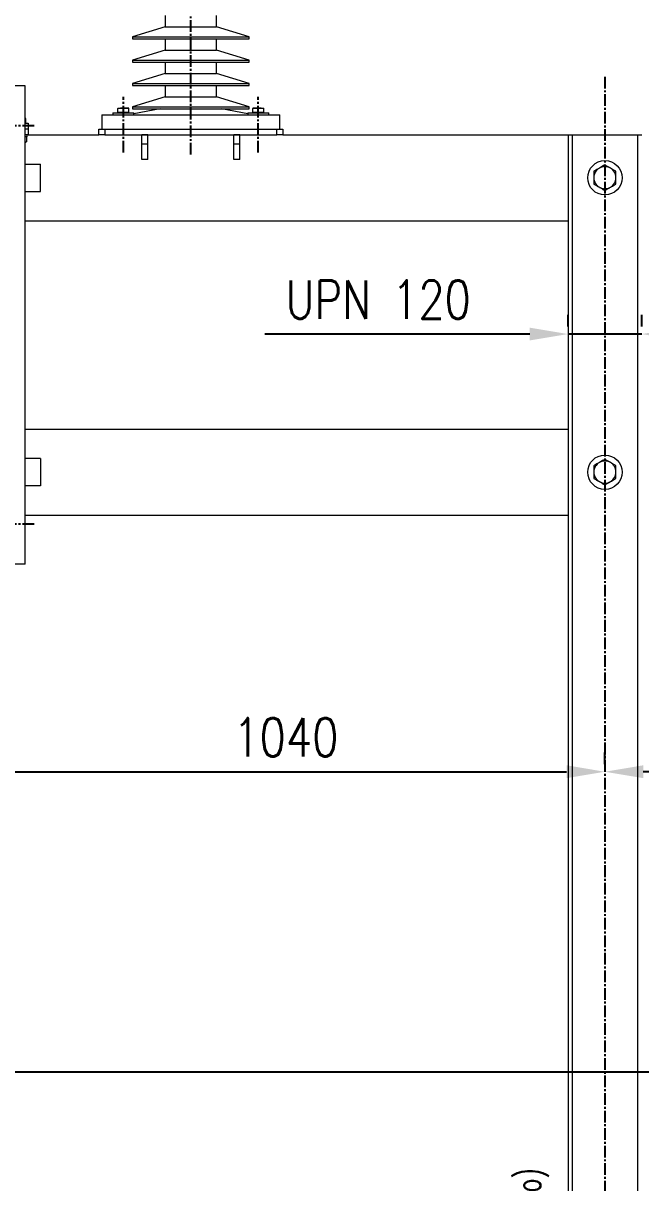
# Model space of a CAD drawing. Header units: millimetres. Extents: x 1587714 to 3094800, y -694377 to -413614.
# Drawn here: x 2028094 to 2029101, y -553559 to -551668 of the extents above; entities that cross this region are included whole.
import ezdxf

# ---------------------------------------------------------------- set-up
doc = ezdxf.new("R2010")
doc.units = ezdxf.units.MM
doc.linetypes.add('CENTER2', pattern=[28.575, 19.05, -3.175, 3.175, -3.175])
for name, color, linetype in [('0_EJES', 1, 'CENTER2'), ('M0_EQUIPOS', 7, 'Continuous'), ('M2_PLBULONES', 2, 'Continuous'), ('M_DIM', 1, 'Continuous')]:
    doc.layers.add(name, color=color, linetype=linetype)
doc.styles.add('STYLE-MSF', font='simplex.shx', dxfattribs={"width": 0.8})
doc.dimstyles.new('DIM1-25', dxfattribs={"dimscale": 25, "dimtxt": 2.5, "dimasz": 2.5, "dimexe": 1.25, "dimexo": 0.5, "dimgap": 1, "dimtad": 1, "dimdec": 1, "dimtxsty": 'STYLE-MSF', "dimcen": 2.5, "dimclrd": 8, "dimclre": 8, "dimclrt": 3, "dimaunit": 1, "dimadec": 1, "dimazin": 2, "dimtfac": 1, "dimtdec": 1, "dimtmove": 0, "dimatfit": 3, "dimfxl": 1, "dimlwd": -1, "dimlwe": -1, "dimarcsym": 0})

# ---------------------------------------------------------------- blocks, each defined once
blk = doc.blocks.new('*D65')
at = {"layer": 'Defpoints', "color": 0}
for p in [(2030082.1, -553377.5), (2030082.1, -553377.5), (2028002.1, -553548.6)]:
    blk.add_point(p, dxfattribs=at)
at = {"layer": 'M_DIM', "color": 8}
for p, q in [((2028002.1, -553536.1), (2028002.1, -553346.2)), ((2030082.1, -553365), (2030082.1, -553346.2)), ((2028064.6, -553377.5), (2030019.6, -553377.5))]:
    blk.add_line(p, q, dxfattribs=at)
for points in [[(2028064.6, -553367.1), (2028064.6, -553387.9), (2028002.1, -553377.5)], [(2030019.6, -553367.1), (2030019.6, -553387.9), (2030082.1, -553377.5)]]:
    blk.add_solid(points, dxfattribs=at)
at = {"layer": 'M_DIM', "color": 3, "insert": (2029375.7, -553321.2), "char_height": 62.5, "attachment_point": 5, "style": 'STYLE-MSF'}
blk.add_mtext('E= 2080', dxfattribs=at)
blk = doc.blocks.new('*D70')
at = {"layer": 'Defpoints', "color": 0}
for p in [(2029042.1, -552888.3), (2029042.1, -552888.3), (2030082.1, -552888.3)]:
    blk.add_point(p, dxfattribs=at)
at = {"layer": 'M_DIM', "color": 8}
for p, q in [((2029042.1, -552875.8), (2029042.1, -552857)), ((2030082.1, -552875.8), (2030082.1, -552857)), ((2030019.6, -552888.3), (2029104.6, -552888.3))]:
    blk.add_line(p, q, dxfattribs=at)
for points in [[(2029104.6, -552877.8), (2029104.6, -552898.7), (2029042.1, -552888.3)], [(2030019.6, -552877.8), (2030019.6, -552898.7), (2030082.1, -552888.3)]]:
    blk.add_solid(points, dxfattribs=at)
at = {"layer": 'M_DIM', "color": 3, "insert": (2029562.1, -552832), "char_height": 62.5, "attachment_point": 5, "style": 'STYLE-MSF'}
blk.add_mtext('1040', dxfattribs=at)
blk = doc.blocks.new('*D71')
at = {"layer": 'Defpoints', "color": 0}
for p in [(2028002.1, -552888.3), (2029042.1, -552888.3), (2029042.1, -552888.3)]:
    blk.add_point(p, dxfattribs=at)
at = {"layer": 'M_DIM', "color": 8}
for p, q in [((2028002.1, -552875.8), (2028002.1, -552857)), ((2029042.1, -552875.8), (2029042.1, -552857)), ((2028064.6, -552888.3), (2028979.6, -552888.3))]:
    blk.add_line(p, q, dxfattribs=at)
for points in [[(2028064.6, -552877.8), (2028064.6, -552898.7), (2028002.1, -552888.3)], [(2028979.6, -552877.8), (2028979.6, -552898.7), (2029042.1, -552888.3)]]:
    blk.add_solid(points, dxfattribs=at)
at = {"layer": 'M_DIM', "color": 3, "insert": (2028522.1, -552832), "char_height": 62.5, "attachment_point": 5, "style": 'STYLE-MSF'}
blk.add_mtext('1040', dxfattribs=at)
blk = doc.blocks.new('*D76')
at = {"layer": 'Defpoints', "color": 0}
for p in [(2028982.1, -552174.6), (2028982.1, -552174.6), (2029102.1, -552174.6)]:
    blk.add_point(p, dxfattribs=at)
at = {"layer": 'M_DIM', "color": 8}
for p, q in [((2028982.1, -552162.1), (2028982.1, -552143.4)), ((2029102.1, -552162.1), (2029102.1, -552143.4)), ((2028919.6, -552174.6), (2028488, -552174.6)), ((2029102.1, -552174.6), (2028982.1, -552174.6)), ((2029164.6, -552174.6), (2029227.1, -552174.6))]:
    blk.add_line(p, q, dxfattribs=at)
for points in [[(2028919.6, -552164.2), (2028919.6, -552185), (2028982.1, -552174.6)], [(2029164.6, -552164.2), (2029164.6, -552185), (2029102.1, -552174.6)]]:
    blk.add_solid(points, dxfattribs=at)
at = {"layer": 'M_DIM', "color": 3, "insert": (2028672.6, -552118.4), "char_height": 62.5, "attachment_point": 5, "style": 'STYLE-MSF'}
blk.add_mtext('UPN 120', dxfattribs=at)

msp = doc.modelspace()

# ---------------------------------------------------------------- linework, layer by layer
at = {"layer": '0_EJES'}
for p, q in [((2028367.082, -551881.9841), (2028367.082, -551296.4113)), ((2029042.0818, -551755.0203), (2029042.0818, -555013.2534)), ((2028257.0966, -551878.4841), (2028257.0966, -551787.802)), ((2028477.0673, -551878.4841), (2028477.0673, -551787.802)), ((2028111.6774, -551834.8222), (2027892.4862, -551834.8222)), ((2028111.6774, -552484.8222), (2027892.4862, -552484.8222))]:
    msp.add_line(p, q, dxfattribs=at)
at = {"layer": 'M0_EQUIPOS', "color": 20, "linetype": 'Continuous', "lineweight": 15}
for p, q in [((2028325.0035, -551655.2033), (2028325.0035, -551673.5539)), ((2028409.16, -551673.5539), (2028409.16, -551655.2033)), ((2028325.0035, -551673.5539), (2028271.8318, -551689.7559)), ((2028325.0035, -551673.5539), (2028409.16, -551673.5539)), ((2028462.3316, -551689.7559), (2028409.16, -551673.5539)), ((2028271.8318, -551689.7559), (2028271.8318, -551693.2282)), ((2028271.8318, -551689.7559), (2028462.3316, -551689.7559)), ((2028271.8318, -551693.2282), (2028462.3316, -551693.2282)), ((2028325.0035, -551693.2282), (2028325.0035, -551711.5785)), ((2028409.16, -551711.5785), (2028409.16, -551693.2282)), ((2028462.3316, -551693.2282), (2028462.3316, -551689.7559)), ((2028325.0035, -551711.5785), (2028271.8318, -551727.7805)), ((2028325.0035, -551711.5785), (2028409.16, -551711.5785)), ((2028462.3316, -551727.7805), (2028409.16, -551711.5785)), ((2028271.8318, -551727.7805), (2028271.8318, -551731.2528)), ((2028271.8318, -551727.7805), (2028462.3316, -551727.7805)), ((2028271.8318, -551731.2528), (2028462.3316, -551731.2528)), ((2028325.0035, -551731.2528), (2028325.0035, -551749.6032)), ((2028409.16, -551749.6032), (2028409.16, -551731.2528)), ((2028462.3316, -551731.2528), (2028462.3316, -551727.7805)), ((2028325.0035, -551749.6032), (2028271.8318, -551765.8052)), ((2028325.0035, -551749.6032), (2028409.16, -551749.6032)), ((2028462.3316, -551765.8052), (2028409.16, -551749.6032)), ((2028271.8318, -551765.8052), (2028271.8318, -551769.2775)), ((2028271.8318, -551765.8052), (2028462.3316, -551765.8052)), ((2028271.8318, -551769.2775), (2028462.3316, -551769.2775)), ((2028325.0035, -551769.2775), (2028325.0035, -551787.6281)), ((2028409.16, -551787.6281), (2028409.16, -551769.2775)), ((2028462.3316, -551769.2775), (2028462.3316, -551765.8052)), ((2028325.0035, -551787.6281), (2028271.8318, -551803.8298)), ((2028325.0035, -551787.6281), (2028409.16, -551787.6281)), ((2028462.3316, -551803.8298), (2028409.16, -551787.6281)), ((2028271.8318, -551803.8298), (2028271.8318, -551807.3022)), ((2028271.8318, -551803.8298), (2028462.3316, -551803.8298)), ((2028271.8318, -551807.3022), (2028462.3316, -551807.3022)), ((2028317.0818, -551807.3022), (2028274.0968, -551815.4126)), ((2028460.0671, -551815.4126), (2028417.0817, -551807.3022)), ((2028462.3316, -551807.3022), (2028462.3316, -551803.8298)), ((2028222.082, -551817.3022), (2028222.082, -551840.3022)), ((2028222.082, -551817.3022), (2028512.0819, -551817.3022)), ((2028512.0819, -551840.3022), (2028512.0819, -551817.3022))]:
    msp.add_line(p, q, dxfattribs=at)
at = {"layer": 'M0_EQUIPOS', "color": 180, "linetype": 'Continuous', "lineweight": 15}
for p, q in [((2028097.082, -551769.8223), (2028072.0819, -551769.8223)), ((2028097.082, -552549.8221), (2028097.082, -551769.8223)), ((2028097.082, -551897.3222), (2028122.0816, -551897.3222)), ((2028122.0816, -551942.3222), (2028122.0816, -551897.3222)), ((2028097.082, -551942.3222), (2028122.0816, -551942.3222)), ((2028122.0816, -552377.3223), (2028097.082, -552377.3223)), ((2028122.0816, -552377.3223), (2028122.0816, -552422.3222)), ((2028122.0816, -552422.3222), (2028097.082, -552422.3222)), ((2028097.082, -552549.8221), (2028072.0819, -552549.8221))]:
    msp.add_line(p, q, dxfattribs=at)
at = {"layer": 'M0_EQUIPOS', "linetype": 'Continuous', "lineweight": 15}
for p, q in [((2028098.0819, -551823.0222), (2028097.082, -551823.0222)), ((2028097.082, -551823.5574), (2028098.0819, -551823.826)), ((2028098.0819, -551830.1823), (2028097.082, -551830.1823)), ((2028097.082, -551830.7822), (2028102.0816, -551830.7822)), ((2028098.0819, -551830.1823), (2028098.0819, -551823.826)), ((2028098.0819, -551830.7822), (2028098.0819, -551830.1823)), ((2028102.0816, -551830.7822), (2028102.0816, -551840.3022)), ((2028102.0816, -551840.3022), (2028097.082, -551840.3022)), ((2028102.0816, -551849.8222), (2028097.082, -551849.8222)), ((2028100.118, -551852.9972), (2028100.118, -551849.8222)), ((2028102.0816, -551840.3022), (2028102.0816, -551849.8222)), ((2028102.0816, -551849.8222), (2028217.0819, -551849.8222)), ((2028217.0819, -551849.8222), (2028217.0819, -551840.3022)), ((2028217.0819, -551840.3022), (2028227.0816, -551840.3022)), ((2028227.0816, -551849.8222), (2028217.0819, -551849.8222)), ((2028227.0816, -551840.3022), (2028227.0816, -551849.8222)), ((2028227.0816, -551840.3022), (2028507.0818, -551840.3022)), ((2028227.0816, -551849.8222), (2028507.0818, -551849.8222)), ((2028287.3219, -551864.8222), (2028287.3219, -551849.8222)), ((2028296.8419, -551849.8222), (2028287.3219, -551849.8222)), ((2028296.8419, -551864.8222), (2028296.8419, -551849.8222)), ((2028437.322, -551864.8222), (2028437.322, -551849.8222)), ((2028446.842, -551849.8222), (2028437.322, -551849.8222)), ((2028446.842, -551864.8222), (2028446.842, -551849.8222)), ((2028507.0818, -551849.8222), (2028507.0818, -551840.3022)), ((2028507.0818, -551840.3022), (2028517.0821, -551840.3022)), ((2028517.0821, -551849.8222), (2028507.0818, -551849.8222)), ((2028517.0821, -551840.3022), (2028517.0821, -551849.8222)), ((2028517.0821, -551849.8222), (2028982.0817, -551849.8222)), ((2028982.0817, -551849.8222), (2028985.0105, -551849.8222)), ((2028982.0817, -551849.8222), (2028982.0817, -554934.8221)), ((2028985.0105, -551849.8222), (2028988.9954, -551849.8222)), ((2028988.9954, -551849.8222), (2028988.9954, -554934.8221)), ((2028988.9954, -551849.8222), (2028991.9816, -551849.8222)), ((2028991.9816, -551849.8222), (2029000.9473, -551849.8222)), ((2029000.9473, -551849.8222), (2029083.2163, -551849.8222)), ((2029083.2163, -551849.8222), (2029092.182, -551849.8222)), ((2029092.182, -551849.8222), (2029095.1682, -551849.8222)), ((2029095.1682, -551849.8222), (2029095.1682, -554934.8221)), ((2029095.1682, -551849.8222), (2029099.1531, -551849.8222)), ((2029099.1531, -551849.8222), (2029102.0819, -551849.8222)), ((2028100.118, -551852.9972), (2028097.082, -551852.9972)), ((2028097.082, -551861.8222), (2028098.0819, -551861.8222)), ((2028098.0819, -551861.8222), (2028099.4743, -551861.0184)), ((2028099.4743, -551852.9972), (2028099.4743, -551861.0184)), ((2028296.8419, -551864.8222), (2028287.3219, -551864.8222)), ((2028287.3219, -551889.8222), (2028287.3219, -551864.8222)), ((2028296.8419, -551889.8222), (2028296.8419, -551864.8222)), ((2028446.842, -551864.8222), (2028437.322, -551864.8222)), ((2028437.322, -551889.8222), (2028437.322, -551864.8222)), ((2028446.842, -551889.8222), (2028446.842, -551864.8222)), ((2028296.8419, -551889.8222), (2028287.3219, -551889.8222)), ((2028446.842, -551889.8222), (2028437.322, -551889.8222)), ((2028097.082, -551989.8222), (2028982.0817, -551989.8222)), ((2028097.082, -552329.8222), (2028982.0817, -552329.8222)), ((2028097.082, -552469.8222), (2028982.0817, -552469.8222))]:
    msp.add_line(p, q, dxfattribs=at)
for points, knots in [([(2028098.0819, -551823.826), (2028098.0819, -551823.4933), (2028098.0819, -551823.0666), (2028098.0819, -551823.0302), (2028098.0819, -551823.0222)], [0, 0, 0, 0, 0.779635603, 1, 1, 1, 1]), ([(2028097.082, -551861.8137), (2028097.4798, -551861.7605), (2028098.29, -551861.652), (2028099.0748, -551861.2321), (2028099.4743, -551861.0184)], [0, 0, 0, 0, 0.491009539, 1, 1, 1, 1])]:
    msp.add_open_spline(points, degree=3, knots=knots, dxfattribs=at)
at = {"layer": 'M2_PLBULONES', "linetype": 'Continuous', "lineweight": 15}
for p, q in [((2028240.0964, -551813.8022), (2028240.0964, -551817.3022)), ((2028240.0964, -551813.8022), (2028274.0968, -551813.8022)), ((2028248.0968, -551806.0423), (2028252.5967, -551806.0423)), ((2028248.0968, -551813.2022), (2028248.0968, -551806.8461)), ((2028248.0968, -551813.2022), (2028248.0968, -551813.8022)), ((2028252.5967, -551813.2022), (2028248.0968, -551813.2022)), ((2028261.5965, -551806.0423), (2028252.5967, -551806.0423)), ((2028257.0966, -551813.2022), (2028252.5967, -551813.2022)), ((2028257.0966, -551813.2022), (2028257.0966, -551806.8461)), ((2028261.5965, -551813.2022), (2028257.0966, -551813.2022)), ((2028266.0964, -551806.0423), (2028261.5965, -551806.0423)), ((2028266.0964, -551813.2022), (2028261.5965, -551813.2022)), ((2028266.0964, -551813.2022), (2028266.0964, -551806.8461)), ((2028266.0964, -551813.8022), (2028266.0964, -551813.2022)), ((2028274.0968, -551817.3022), (2028274.0968, -551813.8022)), ((2028460.0671, -551813.8022), (2028460.0671, -551817.3022)), ((2028460.0671, -551813.8022), (2028485.5669, -551813.8022)), ((2028472.5669, -551806.0423), (2028468.067, -551806.0423)), ((2028468.067, -551813.2022), (2028468.067, -551806.8461)), ((2028468.067, -551813.2022), (2028468.067, -551813.8022)), ((2028472.5669, -551813.2022), (2028468.067, -551813.2022)), ((2028481.5672, -551806.0423), (2028472.5669, -551806.0423)), ((2028477.0668, -551813.2022), (2028472.5669, -551813.2022)), ((2028477.0668, -551813.2022), (2028477.0668, -551806.8461)), ((2028481.5672, -551813.2022), (2028477.0668, -551813.2022)), ((2028481.5672, -551806.0423), (2028486.0671, -551806.0423)), ((2028486.0671, -551813.2022), (2028481.5672, -551813.2022)), ((2028485.5669, -551813.8022), (2028494.067, -551813.8022)), ((2028486.0671, -551813.2022), (2028486.0671, -551806.8461)), ((2028486.0671, -551813.8022), (2028486.0671, -551813.2022)), ((2028494.067, -551817.3022), (2028494.067, -551813.8022))]:
    msp.add_line(p, q, dxfattribs=at)
for centre in [(2029042.0818, -551919.8222), (2029042.0818, -552399.8222)]:
    msp.add_circle(centre, 28, dxfattribs=at)
for centre, start, end in [((2029042.0817, -551919.6419), 120.0000792, 180.0000792), ((2029042.0817, -551919.6419), 60.0000792, 120.0000792), ((2029042.0817, -551919.6419), 0.0000792, 60.0000792), ((2029042.0817, -551919.6419), 180.0000792, 240.0000792), ((2029042.0817, -551919.6419), 300.0000792, 0.0000792), ((2029042.0817, -551919.6419), 240.0000792, 300.0000792), ((2029042.0817, -552399.642), 120.0000792, 180.0000792), ((2029042.0817, -552399.642), 180.0000792, 240.0000792), ((2029042.0817, -552399.642), 60.0000792, 120.0000792), ((2029042.0817, -552399.642), 0.0000792, 60.0000792), ((2029042.0817, -552399.642), 300.0000792, 0.0000792), ((2029042.0817, -552399.642), 240.0000792, 300.0000792)]:
    msp.add_arc(centre, 18, start, end, dxfattribs=at)
for points, knots in [([(2028248.0968, -551806.8461), (2028248.8275, -551806.6214), (2028250.3024, -551806.1678), (2028251.8273, -551806.0844), (2028252.5967, -551806.0423)], [0, 0, 0, 0, 0.495425578, 1, 1, 1, 1]), ([(2028248.0968, -551806.0423), (2028248.0968, -551806.0502), (2028248.0968, -551806.0865), (2028248.0968, -551806.5133), (2028248.0968, -551806.8461)], [0, 0, 0, 0, 0.220363616, 1, 1, 1, 1]), ([(2028252.5967, -551806.0423), (2028252.7033, -551806.0432), (2028253.5111, -551806.0502), (2028255.0341, -551806.226), (2028256.4049, -551806.6381), (2028257.0966, -551806.8461)], [0, 0, 0, 0, 0.070082776, 0.530786481, 1, 1, 1, 1]), ([(2028257.0966, -551806.8461), (2028257.8275, -551806.6214), (2028259.3026, -551806.1679), (2028260.8273, -551806.0844), (2028261.5965, -551806.0423)], [0, 0, 0, 0, 0.495502787, 1, 1, 1, 1]), ([(2028261.5965, -551806.0423), (2028261.7032, -551806.0432), (2028262.5109, -551806.0502), (2028264.0339, -551806.226), (2028265.4047, -551806.6381), (2028266.0964, -551806.8461)], [0, 0, 0, 0, 0.070082776, 0.530786481, 1, 1, 1, 1]), ([(2028266.0964, -551806.8461), (2028266.0964, -551806.5133), (2028266.0964, -551806.0865), (2028266.0964, -551806.0502), (2028266.0964, -551806.0423)], [0, 0, 0, 0, 0.779636384, 1, 1, 1, 1]), ([(2028468.067, -551806.8461), (2028468.7979, -551806.6214), (2028470.273, -551806.1679), (2028471.7977, -551806.0844), (2028472.5669, -551806.0423)], [0, 0, 0, 0, 0.495502787, 1, 1, 1, 1]), ([(2028468.067, -551806.0423), (2028468.067, -551806.0432), (2028468.067, -551806.0502), (2028468.067, -551806.226), (2028468.067, -551806.6381), (2028468.067, -551806.8461)], [0, 0, 0, 0, 0.070090109, 0.530784358, 1, 1, 1, 1]), ([(2028472.5669, -551806.0423), (2028472.6736, -551806.0432), (2028473.4813, -551806.0502), (2028475.0043, -551806.226), (2028476.3751, -551806.6381), (2028477.0668, -551806.8461)], [0, 0, 0, 0, 0.070082776, 0.530786481, 1, 1, 1, 1]), ([(2028477.0668, -551806.8461), (2028477.3546, -551806.7528), (2028478.8196, -551806.2779), (2028480.343, -551806.1472), (2028481.5672, -551806.0423)], [0, 0, 0, 0, 0.196400054, 1, 1, 1, 1]), ([(2028481.5672, -551806.0423), (2028481.9027, -551806.0502), (2028483.4252, -551806.0865), (2028484.9098, -551806.5133), (2028486.0671, -551806.8461)], [0, 0, 0, 0, 0.220370725, 1, 1, 1, 1]), ([(2028486.0671, -551806.8461), (2028486.0671, -551806.6214), (2028486.0671, -551806.1678), (2028486.0671, -551806.0844), (2028486.0671, -551806.0423)], [0, 0, 0, 0, 0.495460594, 1, 1, 1, 1]), ([(2029033.0817, -551904.0535), (2029032.3382, -551904.4828), (2029030.4503, -551905.5728), (2029027.4259, -551907.3188), (2029025.2004, -551908.6038), (2029024.0816, -551909.2497)], [0, 0, 0, 0, 0.24417083, 0.620033751, 1, 1, 1, 1]), ([(2029042.0818, -551898.8573), (2029041.4162, -551899.2416), (2029039.6224, -551900.2772), (2029036.6224, -551902.0091), (2029034.2669, -551903.3691), (2029033.0817, -551904.0535)], [0, 0, 0, 0, 0.226670656, 0.610864218, 1, 1, 1, 1]), ([(2029051.0818, -551904.0534), (2029050.8684, -551903.9303), (2029049.2528, -551902.9976), (2029046.2069, -551901.2389), (2029043.4652, -551899.656), (2029042.0818, -551898.8573)], [0, 0, 0, 0, 0.0701050449, 0.5307990202, 1, 1, 1, 1]), ([(2029060.0817, -551909.2495), (2029058.6201, -551908.4057), (2029055.67, -551906.7025), (2029052.6204, -551904.9418), (2029051.0818, -551904.0534)], [0, 0, 0, 0, 0.4954686288, 1, 1, 1, 1]), ([(2029024.0816, -551909.2497), (2029024.0817, -551910.9375), (2029024.0818, -551914.3439), (2029024.0817, -551917.8652), (2029024.0817, -551919.6419)], [0, 0, 0, 0, 0.495461612, 1, 1, 1, 1]), ([(2029024.0817, -551919.6419), (2029024.0818, -551919.8883), (2029024.0821, -551921.7538), (2029024.0816, -551925.271), (2029024.0818, -551928.4368), (2029024.0818, -551930.0342)], [0, 0, 0, 0, 0.070116192, 0.530800402, 1, 1, 1, 1]), ([(2029060.0816, -551919.6419), (2029060.0817, -551919.3955), (2029060.082, -551917.53), (2029060.0814, -551914.0128), (2029060.0816, -551910.847), (2029060.0817, -551909.2495)], [0, 0, 0, 0, 0.070107773, 0.53078782, 1, 1, 1, 1]), ([(2029060.0818, -551930.0342), (2029060.0817, -551928.3464), (2029060.0816, -551924.94), (2029060.0816, -551921.4186), (2029060.0816, -551919.6419)], [0, 0, 0, 0, 0.495456077, 1, 1, 1, 1]), ([(2029024.0818, -551930.0342), (2029025.5434, -551930.8781), (2029028.4935, -551932.5814), (2029031.5431, -551934.3421), (2029033.0818, -551935.2304)], [0, 0, 0, 0, 0.495447556, 1, 1, 1, 1]), ([(2029033.0818, -551935.2304), (2029033.2952, -551935.3536), (2029034.9108, -551936.2863), (2029037.9568, -551938.0448), (2029040.6984, -551939.6278), (2029042.0818, -551940.4265)], [0, 0, 0, 0, 0.070105055, 0.530792241, 1, 1, 1, 1]), ([(2029042.0818, -551940.4265), (2029043.1894, -551939.7871), (2029045.4147, -551938.5023), (2029048.4387, -551936.7562), (2029050.3382, -551935.6597), (2029051.0817, -551935.2304)], [0, 0, 0, 0, 0.376189939, 0.755826994, 1, 1, 1, 1]), ([(2029051.0817, -551935.2304), (2029052.2509, -551934.5554), (2029054.6063, -551933.1954), (2029057.6069, -551931.463), (2029059.4162, -551930.4185), (2029060.0818, -551930.0342)], [0, 0, 0, 0, 0.383866179, 0.773330826, 1, 1, 1, 1]), ([(2029042.0818, -552378.8574), (2029041.4162, -552379.2416), (2029039.6224, -552380.2772), (2029036.6224, -552382.0092), (2029034.2669, -552383.3692), (2029033.0817, -552384.0535)], [0, 0, 0, 0, 0.226670656, 0.610864218, 1, 1, 1, 1]), ([(2029051.0818, -552384.0535), (2029050.8684, -552383.9303), (2029049.2528, -552382.9976), (2029046.2069, -552381.2389), (2029043.4652, -552379.656), (2029042.0818, -552378.8574)], [0, 0, 0, 0, 0.0701050449, 0.5307990202, 1, 1, 1, 1]), ([(2029033.0817, -552384.0535), (2029032.3382, -552384.4828), (2029030.4503, -552385.5729), (2029027.4259, -552387.3188), (2029025.2004, -552388.6038), (2029024.0816, -552389.2497)], [0, 0, 0, 0, 0.24417083, 0.620033751, 1, 1, 1, 1]), ([(2029024.0816, -552389.2497), (2029024.0817, -552390.9375), (2029024.0818, -552394.3439), (2029024.0817, -552397.8653), (2029024.0817, -552399.6419)], [0, 0, 0, 0, 0.495461612, 1, 1, 1, 1]), ([(2029024.0817, -552399.6419), (2029024.0818, -552399.8883), (2029024.0821, -552401.7538), (2029024.0816, -552405.271), (2029024.0818, -552408.4368), (2029024.0818, -552410.0342)], [0, 0, 0, 0, 0.070116192, 0.530800402, 1, 1, 1, 1]), ([(2029060.0817, -552389.2496), (2029058.6201, -552388.4057), (2029055.67, -552386.7025), (2029052.6204, -552384.9418), (2029051.0818, -552384.0535)], [0, 0, 0, 0, 0.4954686288, 1, 1, 1, 1]), ([(2029060.0816, -552399.6419), (2029060.0817, -552399.3955), (2029060.082, -552397.53), (2029060.0814, -552394.0128), (2029060.0816, -552390.847), (2029060.0817, -552389.2496)], [0, 0, 0, 0, 0.070107773, 0.53078782, 1, 1, 1, 1]), ([(2029060.0818, -552410.0342), (2029060.0817, -552408.3465), (2029060.0816, -552404.94), (2029060.0816, -552401.4186), (2029060.0816, -552399.6419)], [0, 0, 0, 0, 0.495456077, 1, 1, 1, 1]), ([(2029024.0818, -552410.0342), (2029025.5434, -552410.8781), (2029028.4935, -552412.5814), (2029031.5431, -552414.3421), (2029033.0818, -552415.2304)], [0, 0, 0, 0, 0.495447556, 1, 1, 1, 1]), ([(2029033.0818, -552415.2304), (2029033.2952, -552415.3536), (2029034.9108, -552416.2863), (2029037.9568, -552418.0448), (2029040.6984, -552419.6278), (2029042.0818, -552420.4265)], [0, 0, 0, 0, 0.070105055, 0.530792241, 1, 1, 1, 1]), ([(2029042.0818, -552420.4265), (2029043.1894, -552419.7871), (2029045.4147, -552418.5024), (2029048.4387, -552416.7563), (2029050.3382, -552415.6597), (2029051.0817, -552415.2305)], [0, 0, 0, 0, 0.376189939, 0.755826994, 1, 1, 1, 1]), ([(2029051.0817, -552415.2305), (2029052.2509, -552414.5554), (2029054.6063, -552413.1955), (2029057.6069, -552411.463), (2029059.4162, -552410.4185), (2029060.0818, -552410.0342)], [0, 0, 0, 0, 0.383866179, 0.773330826, 1, 1, 1, 1])]:
    msp.add_open_spline(points, degree=3, knots=knots, dxfattribs=at)

# ---------------------------------------------------------------- texts
at = {"layer": 'M_DIM', "color": 7, "style": 'STYLE-MSF', "width": 0.7}
msp.add_text('REFUERZO UPN (Largo)', height=40, rotation=90, dxfattribs=at).set_placement((2028937.2873, -553983.5016))

# ---------------------------------------------------------------- dimensions: what is measured, and where the dimension line sits
at = {"layer": 'M_DIM'}
dim = msp.add_linear_dim(base=(2028982.0819, -552174.623), p1=(2029102.082, -552174.623), p2=(2028982.0819, -552174.623), text='UPN <>', dimstyle='DIM1-25', dxfattribs=at)
dim.commit()
dim.dimension.update_dxf_attribs({"geometry": '*D76', "text_midpoint": (2028672.558, -552118.373)})
dim = msp.add_linear_dim(base=(2029042.0818, -552888.2523), p1=(2028002.0815, -552888.2523), p2=(2029042.0818, -552888.2523), dimstyle='DIM1-25', dxfattribs=at)
dim.commit()
dim.dimension.update_dxf_attribs({"geometry": '*D71', "text_midpoint": (2028522.0816, -552832.0023)})
dim = msp.add_linear_dim(base=(2029042.0818, -552888.2523), p1=(2030082.0821, -552888.2523), p2=(2029042.0818, -552888.2523), angle=180, dimstyle='DIM1-25', dxfattribs=at)
dim.commit()
dim.dimension.update_dxf_attribs({"geometry": '*D70', "text_midpoint": (2029562.082, -552832.0023)})
dim = msp.add_linear_dim(base=(2030082.082, -553377.4761), p1=(2028002.082, -553548.6248), p2=(2030082.082, -553377.4761), text='E= <>', dimstyle='DIM1-25', dxfattribs=at)
dim.commit()
dim.dimension.update_dxf_attribs({"geometry": '*D65', "text_midpoint": (2029375.6919, -553377.4761), "dimtype": 160})

doc.saveas('drawing.dxf')
